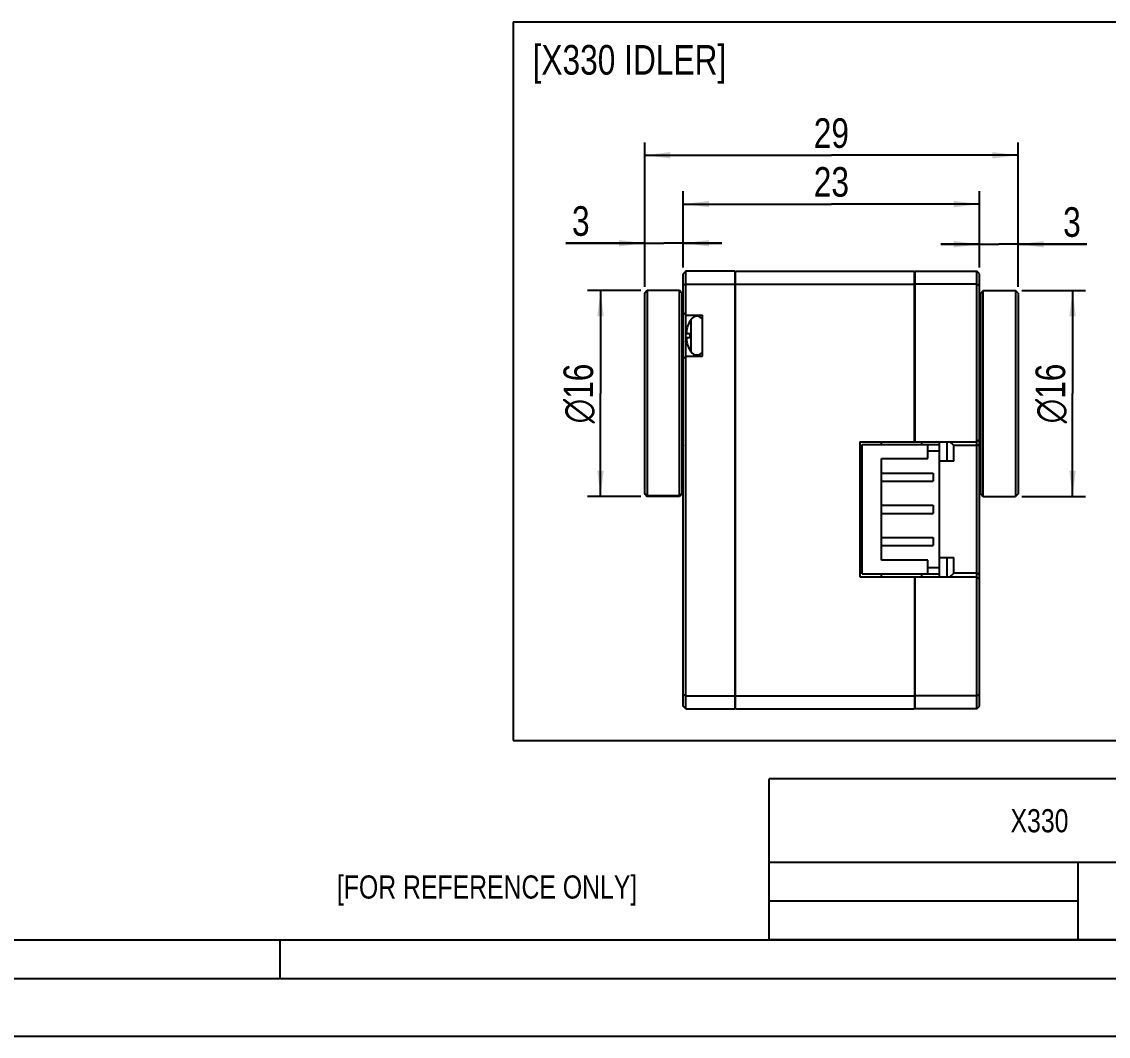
# Model space of a CAD drawing. Header units: millimetres. Extents: x 0 to 297, y 0 to 210.
# Drawn here: x 130.5 to 214.8, y 0 to 78.8 of the extents above; entities that cross this region are included whole.
import ezdxf

# ---------------------------------------------------------------- set-up
doc = ezdxf.new("R2010")
doc.units = ezdxf.units.MM
doc.header["$LTSCALE"] = 16.335
doc.layers.get('0').update_dxf_attribs({"linetype": 'CONTINUOUS'})
for name, color, linetype in [('02___PRT_ALL_AXES', 7, 'CONTINUOUS'), ('3_ALL_AXES', 7, 'CONTINUOUS'), ('7_ALL_FEATURES', 7, 'CONTINUOUS')]:
    doc.layers.add(name, color=color, linetype=linetype)
doc.styles.get("Standard").update_dxf_attribs({"font": 'txt', "width": 0.8})
doc.styles.add('TEXTSTYLE_1', font='gdt', dxfattribs={"width": 0.8})
doc.dimstyles.new('DIMSTYLE_1', dxfattribs={"dimtxt": 2.3, "dimasz": 2, "dimexe": 1, "dimexo": 0.5, "dimgap": 0.575, "dimtad": 1, "dimdsep": 46, "dimtxsty": 'Standard', "dimblk": '_FILLED', "dimblk1": '_FILLED', "dimblk2": '_FILLED', "dimcen": 0.09, "dimazin": 2, "dimtp": 0.01, "dimtm": 0.01, "dimtfac": 1, "dimtofl": 0, "dimtmove": 0, "dimatfit": 3, "dimldrblk": '_FILLED', "dimfxl": 0, "dimtolj": 1, "dimarcsym": 0})
doc.dimstyles.get("Standard").update_dxf_attribs({"dimtxt": 2.3, "dimasz": 2, "dimexe": 1, "dimexo": 0.5, "dimtad": 1, "dimdsep": 46, "dimtxsty": 'Standard', "dimblk": '_FILLED', "dimblk1": '_FILLED', "dimblk2": '_FILLED', "dimcen": 0.09, "dimazin": 2, "dimtol": 1, "dimtp": 0.01, "dimtm": 0.01, "dimtfac": 1, "dimtofl": 0, "dimtmove": 0, "dimatfit": 3, "dimldrblk": '_FILLED', "dimfxl": 0, "dimtolj": 1, "dimarcsym": 0})

# ---------------------------------------------------------------- blocks, each defined once
blk = doc.blocks.new('_FILLED')
at = {"color": 0, "linetype": 'ByBlock'}
blk.add_solid([(0, 0), (-1, 0.125), (-1, -0.125)], dxfattribs=at)
blk = doc.blocks.new('*D15')
at = {"color": 2, "linetype": 'Continuous'}
for p, q in [((178.835, 58.243), (178.835, 69.459)), ((207.835, 58.246), (207.835, 69.459)), ((178.835, 68.459), (193.335, 68.459)), ((207.835, 68.459), (193.335, 68.459))]:
    blk.add_line(p, q, dxfattribs=at)
at = {"color": 2, "linetype": 'Continuous', "xscale": 2, "yscale": 2, "zscale": 2, "rotation": 180}
blk.add_blockref('_FILLED', (178.835, 68.459), dxfattribs=at)
at = {"color": 2, "linetype": 'Continuous', "xscale": 2, "yscale": 2, "zscale": 2}
blk.add_blockref('_FILLED', (207.835, 68.459), dxfattribs=at)
at = {"color": 2, "linetype": 'Continuous', "insert": (193.335, 71.334), "char_height": 2.3, "width": 3.68, "attachment_point": 2, "line_spacing_factor": 0.9}
blk.add_mtext('29', dxfattribs=at)
blk = doc.blocks.new('*D16')
at = {"color": 2, "linetype": 'Continuous'}
for p, q in [((178.835, 58.243), (178.835, 62.625)), ((181.835, 59.746), (181.835, 62.625)), ((178.835, 61.625), (172.718, 61.625)), ((172.718, 61.625), (180.335, 61.625)), ((184.835, 61.625), (180.335, 61.625)), ((181.835, 61.625), (184.835, 61.625))]:
    blk.add_line(p, q, dxfattribs=at)
at = {"color": 2, "linetype": 'Continuous', "xscale": 2, "yscale": 2, "zscale": 2}
blk.add_blockref('_FILLED', (178.835, 61.625), dxfattribs=at)
at = {"color": 2, "linetype": 'Continuous', "xscale": 2, "yscale": 2, "zscale": 2, "rotation": 180}
blk.add_blockref('_FILLED', (181.835, 61.625), dxfattribs=at)
at = {"color": 2, "linetype": 'Continuous', "insert": (174.558, 64.5), "char_height": 2.3, "width": 1.84, "attachment_point": 3, "line_spacing_factor": 0.9}
blk.add_mtext('3', dxfattribs=at)
blk = doc.blocks.new('*D17')
at = {"color": 2, "linetype": 'Continuous'}
for p, q in [((204.835, 59.746), (204.835, 62.546)), ((207.835, 58.246), (207.835, 62.546)), ((204.835, 61.546), (201.835, 61.546)), ((201.835, 61.546), (206.335, 61.546)), ((213.175, 61.546), (206.335, 61.546)), ((207.835, 61.546), (213.175, 61.546))]:
    blk.add_line(p, q, dxfattribs=at)
at = {"color": 2, "linetype": 'Continuous', "xscale": 2, "yscale": 2, "zscale": 2}
blk.add_blockref('_FILLED', (204.835, 61.546), dxfattribs=at)
at = {"color": 2, "linetype": 'Continuous', "xscale": 2, "yscale": 2, "zscale": 2, "rotation": 180}
blk.add_blockref('_FILLED', (207.835, 61.546), dxfattribs=at)
at = {"color": 2, "linetype": 'Continuous', "insert": (211.335, 64.421), "char_height": 2.3, "width": 1.84, "attachment_point": 1, "line_spacing_factor": 0.9}
blk.add_mtext('3', dxfattribs=at)
blk = doc.blocks.new('*D18')
at = {"color": 2, "linetype": 'Continuous'}
for p, q in [((181.835, 59.746), (181.835, 65.665)), ((204.835, 59.746), (204.835, 65.665)), ((181.835, 64.665), (193.335, 64.665)), ((204.835, 64.665), (193.335, 64.665))]:
    blk.add_line(p, q, dxfattribs=at)
at = {"color": 2, "linetype": 'Continuous', "xscale": 2, "yscale": 2, "zscale": 2, "rotation": 180}
blk.add_blockref('_FILLED', (181.835, 64.665), dxfattribs=at)
at = {"color": 2, "linetype": 'Continuous', "xscale": 2, "yscale": 2, "zscale": 2}
blk.add_blockref('_FILLED', (204.835, 64.665), dxfattribs=at)
at = {"color": 2, "linetype": 'Continuous', "insert": (193.335, 67.54), "char_height": 2.3, "width": 3.68, "attachment_point": 2, "line_spacing_factor": 0.9}
blk.add_mtext('23', dxfattribs=at)
blk = doc.blocks.new('*D19')
at = {"color": 2, "linetype": 'Continuous'}
for p, q in [((208.135, 57.946), (213.068, 57.946)), ((212.068, 57.946), (212.068, 49.946)), ((212.068, 41.946), (212.068, 49.946)), ((208.135, 41.946), (213.068, 41.946))]:
    blk.add_line(p, q, dxfattribs=at)
at = {"color": 2, "linetype": 'Continuous', "xscale": 2, "yscale": 2, "zscale": 2}
for p, rotation in [((212.068, 57.946), 90), ((212.068, 41.946), 270)]:
    blk.add_blockref('_FILLED', p, dxfattribs=dict(at, rotation=rotation))
at = {"color": 2, "linetype": 'Continuous', "insert": (209.193, 49.946), "char_height": 2.3, "width": 6.74667, "attachment_point": 2, "rotation": 90, "line_spacing_factor": 0.9, "style": 'TEXTSTYLE_1'}
blk.add_mtext('{\\fgdt;n}\\ftxt;16', dxfattribs=at)
blk = doc.blocks.new('*D20')
at = {"color": 2, "linetype": 'Continuous'}
for p, q in [((178.535, 57.944), (174.406, 57.944)), ((175.406, 57.944), (175.406, 49.945)), ((175.406, 41.946), (175.406, 49.945)), ((178.535, 41.946), (174.406, 41.946))]:
    blk.add_line(p, q, dxfattribs=at)
at = {"color": 2, "linetype": 'Continuous', "xscale": 2, "yscale": 2, "zscale": 2}
for p, rotation in [((175.406, 57.944), 90), ((175.406, 41.946), 270)]:
    blk.add_blockref('_FILLED', p, dxfattribs=dict(at, rotation=rotation))
at = {"color": 2, "linetype": 'Continuous', "insert": (172.531, 49.945), "char_height": 2.3, "width": 6.74667, "attachment_point": 2, "rotation": 90, "line_spacing_factor": 0.9, "style": 'TEXTSTYLE_1'}
blk.add_mtext('{\\fgdt;n}\\ftxt;16', dxfattribs=at)

msp = doc.modelspace()

# ---------------------------------------------------------------- linework, layer by layer
at = {"color": 7, "linetype": 'Continuous'}
for p, q in [((168.622, 78.826), (288.15, 78.836)), ((168.622, 78.826), (168.626, 22.988)), ((195.735, 35.946), (195.735, 45.946)), ((201.735, 45.946), (195.735, 45.946)), ((200.835, 44.896), (200.835, 45.946)), ((201.735, 35.946), (201.735, 45.946)), ((197.235, 44.896), (200.835, 44.896)), ((197.235, 36.996), (197.235, 44.896)), ((200.835, 45.496), (201.735, 45.496)), ((195.735, 43.766), (195.535, 43.766)), ((195.735, 43.126), (195.535, 43.126)), ((197.235, 43.766), (201.235, 43.766)), ((197.235, 43.126), (201.235, 43.126)), ((201.235, 43.766), (201.235, 43.126)), ((195.735, 41.266), (195.535, 41.266)), ((195.735, 40.626), (195.535, 40.626)), ((197.235, 41.266), (201.235, 41.266)), ((197.235, 40.626), (201.235, 40.626)), ((201.235, 41.266), (201.235, 40.626)), ((195.735, 38.766), (195.535, 38.766)), ((195.735, 38.126), (195.535, 38.126)), ((197.235, 38.766), (201.235, 38.766)), ((197.235, 38.126), (201.235, 38.126)), ((201.235, 38.766), (201.235, 38.126)), ((200.835, 36.996), (197.235, 36.996)), ((200.835, 35.946), (200.835, 36.996)), ((201.735, 36.396), (200.835, 36.396)), ((195.735, 35.946), (201.735, 35.946)), ((168.626, 22.988), (288.154, 22.998)), ((150.5, 7.5), (150.5, 4.5)), ((8, 4.5), (293, 4.5)), ((0, 0), (297, 0))]:
    msp.add_line(p, q, dxfattribs=at)
at = {"color": 2, "linetype": 'Continuous'}
for p, q in [((290, 20), (188.5, 20)), ((188.5, 7.5), (188.5, 20)), ((230.5, 13.5), (188.5, 13.5)), ((212.5, 7.5), (212.5, 13.5)), ((212.5, 10.5), (188.5, 10.5)), ((290, 7.5), (188.5, 7.5))]:
    msp.add_line(p, q, dxfattribs=at)
at = {"color": 1, "linetype": 'Continuous'}
msp.add_line((16, 7.5), (290, 7.5), dxfattribs=at)
at = {"layer": '02___PRT_ALL_AXES', "color": 7, "linetype": 'Continuous'}
for p, q in [((205.135, 57.946), (207.635, 57.946)), ((181.535, 41.946), (179.035, 41.946)), ((205.135, 41.946), (207.635, 41.946))]:
    msp.add_line(p, q, dxfattribs=at)
at = {"layer": '3_ALL_AXES', "color": 9, "linetype": 'Continuous'}
msp.add_line((182.437, 53.179), (182.437, 55.713), dxfattribs=at)
at = {"layer": '3_ALL_AXES', "color": 7, "linetype": 'Continuous'}
for centre, radius, start, end in [((184.235, 54.446), 2.2, 144.83955, 150), ((182.886, 55.396), 0.55, 35.16045, 144.83955), ((184.235, 54.446), 2.2, 210, 215.16045), ((182.886, 53.496), 0.55, 215.16045, 324.83955)]:
    msp.add_arc(centre, radius, start, end, dxfattribs=at)
at = {"layer": '7_ALL_FEATURES', "color": 7, "linetype": 'Continuous'}
for p, q in [((182.035, 59.446), (181.835, 59.246)), ((181.835, 25.646), (181.835, 59.246)), ((182.035, 25.446), (182.035, 59.446)), ((185.835, 59.446), (182.035, 59.446)), ((185.835, 59.446), (185.835, 25.446)), ((185.885, 25.446), (185.885, 59.446)), ((185.885, 59.446), (199.785, 59.446)), ((199.785, 46.196), (199.785, 59.446)), ((199.835, 46.196), (199.835, 59.446)), ((199.835, 59.446), (204.635, 59.446)), ((204.635, 25.446), (204.635, 59.446)), ((204.835, 59.246), (204.635, 59.446)), ((204.835, 25.646), (204.835, 59.246)), ((182.035, 58.446), (181.835, 58.363)), ((182.035, 58.446), (185.835, 58.446)), ((185.835, 58.996), (185.885, 58.996)), ((185.835, 58.26), (185.885, 58.26)), ((185.885, 58.446), (199.785, 58.446)), ((199.835, 58.996), (199.785, 58.996)), ((199.835, 58.26), (199.785, 58.26)), ((204.635, 58.446), (199.835, 58.446)), ((204.635, 58.446), (204.835, 58.363)), ((178.835, 42.146), (178.835, 57.746)), ((179.035, 57.944), (178.838, 57.746)), ((179.035, 57.944), (179.035, 41.991)), ((181.535, 57.944), (179.035, 57.944)), ((181.535, 41.991), (181.535, 57.944)), ((181.733, 57.746), (181.535, 57.944)), ((181.733, 57.746), (181.735, 57.746)), ((181.735, 42.146), (181.735, 57.746)), ((204.935, 57.746), (205.135, 57.946)), ((204.935, 42.146), (204.935, 57.746)), ((205.135, 41.946), (205.135, 57.946)), ((207.635, 57.946), (207.635, 41.946)), ((207.835, 57.746), (207.635, 57.946)), ((207.835, 57.746), (207.835, 42.146)), ((182.035, 56.046), (181.835, 56.246)), ((182.035, 56.046), (183.335, 56.046)), ((183.335, 52.846), (183.335, 56.046)), ((182.33, 55.546), (182.33, 55.532)), ((182.126, 54.622), (182.33, 54.622)), ((182.33, 54.27), (182.126, 54.27)), ((182.33, 54.622), (182.33, 54.27)), ((182.33, 53.36), (182.33, 53.346)), ((182.035, 52.846), (181.835, 52.646)), ((182.035, 52.846), (183.335, 52.846)), ((195.535, 46.196), (195.535, 35.696)), ((195.535, 46.196), (204.635, 46.196)), ((195.735, 45.896), (195.535, 45.896)), ((197.235, 45.946), (197.235, 46.196)), ((200.335, 46.196), (200.335, 45.946)), ((201.735, 45.946), (201.735, 46.196)), ((202.335, 44.696), (202.335, 46.196)), ((202.835, 45.896), (202.535, 46.196)), ((204.635, 45.896), (202.835, 45.896)), ((202.835, 44.696), (202.835, 45.896)), ((204.835, 46.396), (204.635, 46.196)), ((204.635, 45.896), (204.835, 45.979)), ((202.835, 44.696), (201.735, 44.696)), ((178.835, 42.146), (179.035, 41.946)), ((178.837, 42.189), (178.849, 42.177)), ((178.837, 42.163), (178.863, 42.163)), ((179.002, 41.998), (178.837, 42.163)), ((178.849, 42.177), (179.035, 41.991)), ((179.035, 41.965), (179.002, 41.998)), ((181.535, 41.991), (179.035, 41.991)), ((179.035, 41.946), (179.035, 41.965)), ((181.535, 41.965), (179.035, 41.965)), ((181.535, 41.991), (181.722, 42.177)), ((181.735, 42.146), (181.535, 41.946)), ((181.569, 41.998), (181.535, 41.965)), ((181.535, 41.965), (181.535, 41.946)), ((181.734, 42.163), (181.569, 41.998)), ((181.708, 42.163), (181.734, 42.163)), ((181.722, 42.177), (181.734, 42.189)), ((204.935, 42.146), (205.135, 41.946)), ((207.835, 42.146), (207.635, 41.946)), ((201.735, 37.196), (202.835, 37.196)), ((202.335, 35.696), (202.335, 37.196)), ((202.835, 35.996), (202.835, 37.196)), ((195.735, 35.996), (195.535, 35.996)), ((195.535, 35.696), (204.635, 35.696)), ((197.235, 35.696), (197.235, 35.946)), ((199.785, 35.696), (199.785, 25.446)), ((199.835, 25.446), (199.835, 35.696)), ((200.335, 35.946), (200.335, 35.696)), ((201.735, 35.696), (201.735, 35.946)), ((202.535, 35.696), (202.835, 35.996)), ((204.635, 35.996), (202.835, 35.996)), ((204.635, 35.996), (204.835, 35.913)), ((204.635, 35.696), (204.835, 35.496)), ((182.035, 26.446), (181.835, 26.529)), ((182.035, 26.446), (185.835, 26.446)), ((185.835, 26.632), (185.885, 26.632)), ((185.885, 26.446), (199.785, 26.446)), ((199.835, 26.632), (199.785, 26.632)), ((204.635, 26.446), (199.835, 26.446)), ((204.835, 26.529), (204.635, 26.446)), ((182.035, 25.446), (181.835, 25.646)), ((182.035, 25.446), (185.835, 25.446)), ((185.835, 25.896), (185.885, 25.896)), ((185.885, 25.446), (199.785, 25.446)), ((199.835, 25.896), (199.785, 25.896)), ((204.635, 25.446), (199.835, 25.446)), ((204.635, 25.446), (204.835, 25.646))]:
    msp.add_line(p, q, dxfattribs=at)
for centre, radius, start, end in [((184.235, 54.446), 2.193, 150.3208, 164.09285), ((182.235, 54.262), 0.5, 180, 216.72115), ((184.235, 54.446), 2.193, 195.90715, 209.6792), ((204.635, 53.496), 0.3, 311.94975, 360), ((204.635, 46.396), 0.3, 0, 48.05025), ((182.235, 45.63), 0.5, 143.27885, 180)]:
    msp.add_arc(centre, radius, start, end, dxfattribs=at)
for points, knots in [([(182.126, 55.047), (182.119, 55.02), (182.105, 54.967), (182.089, 54.888), (182.08, 54.815), (182.076, 54.75), (182.078, 54.697), (182.086, 54.661), (182.096, 54.64), (182.105, 54.63), (182.115, 54.623), (182.123, 54.622), (182.126, 54.622)], [0, 0, 0, 0, 0.186595, 0.366396, 0.532263, 0.677372, 0.796206, 0.886025, 0.920648, 0.949667, 0.97514, 1, 1, 1, 1]), ([(182.126, 54.27), (182.123, 54.27), (182.115, 54.269), (182.105, 54.262), (182.096, 54.252), (182.086, 54.231), (182.078, 54.195), (182.076, 54.142), (182.08, 54.077), (182.089, 54.004), (182.105, 53.925), (182.119, 53.872), (182.126, 53.845)], [0, 0, 0, 0, 0.024859, 0.050334, 0.079352, 0.113977, 0.2038, 0.322648, 0.467754, 0.633614, 0.81341, 1, 1, 1, 1])]:
    msp.add_open_spline(points, degree=3, knots=knots, dxfattribs=at)

# ---------------------------------------------------------------- texts
at = {"color": 2, "linetype": 'Continuous', "insert": (170.129, 77.025), "char_height": 2.3, "width": 22.08, "attachment_point": 1, "line_spacing_factor": 0.9}
msp.add_mtext('[X330 IDLER]', dxfattribs=at)
at = {"color": 7, "linetype": 'Continuous', "char_height": 1.8, "line_spacing_factor": 0.9}
for s, insert, width, attachment_point in [('X330', (209.5, 17.65), 5.76, 2), ('[FOR REFERENCE ONLY]', (154.932, 12.5), 28.8, 1)]:
    msp.add_mtext(s, dxfattribs=dict(at, insert=insert, width=width, attachment_point=attachment_point))

# ---------------------------------------------------------------- dimensions: what is measured, and where the dimension line sits
at = {"color": 2, "linetype": 'Continuous'}
for base, p1, p2, picture, middle in [((207.835, 68.459), (178.835, 57.743), (207.835, 57.746), '*D15', (193.335, 68.459)), ((204.835, 64.665), (181.835, 59.246), (204.835, 59.246), '*D18', (193.393, 64.665)), ((207.835, 61.546), (204.835, 59.246), (207.835, 57.746), '*D17', (212.312, 61.546))]:
    dim = msp.add_linear_dim(base=base, p1=p1, p2=p2, dimstyle='DIMSTYLE_1', dxfattribs=at)
    dim.commit()
    dim.dimension.update_dxf_attribs({"geometry": picture, "text_midpoint": middle, "dimtype": 160})
dim = msp.add_linear_dim(base=(178.835, 61.625), p1=(181.835, 59.246), p2=(178.835, 57.743), angle=180, dimstyle='DIMSTYLE_1', dxfattribs=at)
dim.commit()
dim.dimension.update_dxf_attribs({"geometry": '*D16', "text_midpoint": (173.696, 61.625), "dimtype": 160})
for base, p1, p2, picture, middle in [((175.406, 41.946), (179.035, 57.944), (179.035, 41.946), '*D20', (175.406, 49.945)), ((212.068, 41.946), (207.635, 57.946), (207.635, 41.946), '*D19', (212.068, 49.946))]:
    dim = msp.add_linear_dim(base=base, p1=p1, p2=p2, angle=270, text='%%c<>', dimstyle='DIMSTYLE_1', dxfattribs=at)
    dim.commit()
    dim.dimension.update_dxf_attribs({"geometry": picture, "text_midpoint": middle, "dimtype": 160})

# ---------------------------------------------------------------- leaders
at = {"color": 2, "linetype": 'Continuous', "annotation_type": 0, "has_hookline": 1, "hookline_direction": 1, "text_width": 37.455}
msp.add_leader([(233.988, 56.669), (240.855, 71.139), (241.855, 71.139)], dimstyle='Standard', override={"dimtad": 0}, dxfattribs=at)

doc.saveas('drawing.dxf')
